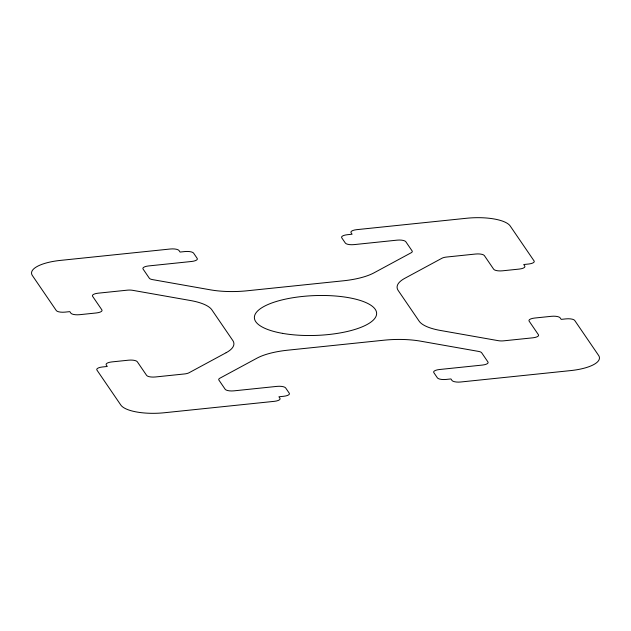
<?xml version="1.0" encoding="UTF-8"?>
<svg xmlns="http://www.w3.org/2000/svg" width="631" height="631" viewBox="0 0 631 631"><rect width="100%" height="100%" fill="white"/><g stroke="black" fill="none" stroke-linecap="round" stroke-linejoin="round"><path stroke-width="0.95" d="M226.15 352.705L189.016 372.771A7.343 2.39 -2.1 0 1 184.402 373.962L155.376 376.975A7.343 2.39 -2.1 0 1 146.644 375.429L137.282 361.721A7.343 2.39 -2.1 0 0 128.558 360.183L111.829 361.918A7.343 2.39 -2.1 0 0 106.229 364.947L107.27 366.469L102.49 366.966A7.343 2.39 -2.1 0 0 96.882 369.995L120.813 405.031A36.701 11.95 -2.1 0 0 164.446 412.737L274.343 401.332A7.343 2.39 -2.1 0 0 279.951 398.303L278.91 396.781L283.69 396.284A7.343 2.39 -2.1 0 0 289.298 393.263L285.654 387.931A7.343 2.39 -2.1 0 0 276.93 386.385L233.927 390.849A7.343 2.39 -2.1 0 1 225.196 389.303L218.878 380.051A7.343 2.39 -2.1 0 1 219.872 378.214L257.006 358.156A48.926 15.933 -2.1 0 1 287.744 350.189L383.829 340.219A48.926 15.933 -2.1 0 1 420.664 341.174L478.472 351.388A7.343 2.39 -2.1 0 1 481.674 352.784L487.992 362.044A7.343 2.39 -2.1 0 1 482.384 365.065L439.381 369.529A7.343 2.39 -2.1 0 0 433.781 372.558L437.417 377.89A7.343 2.39 -2.1 0 0 446.149 379.436L450.928 378.939L452.08 380.603A7.343 2.39 -2.1 0 0 460.693 382L570.59 370.602A36.701 11.95 -2.1 0 0 598.622 355.458L574.691 320.422A7.343 2.39 -2.1 0 0 565.968 318.876L561.188 319.373L560.147 317.85A7.343 2.39 -2.1 0 0 551.423 316.305L534.694 318.04A7.343 2.39 -2.1 0 0 529.086 321.069L538.456 334.785A7.343 2.39 -2.1 0 1 532.848 337.814L503.814 340.819A7.343 2.39 -2.1 0 1 498.293 340.677L440.485 330.47A48.926 15.933 -2.1 0 1 419.134 321.147L398.216 290.512A48.926 15.933 -2.1 0 1 404.85 278.295L441.984 258.229A7.343 2.39 -2.1 0 1 446.598 257.038L475.624 254.025A7.343 2.39 -2.1 0 1 484.356 255.571L493.718 269.279A7.343 2.39 -2.1 0 0 502.442 270.817L519.171 269.082A7.343 2.39 -2.1 0 0 524.771 266.053L523.73 264.531L528.959 263.987A7.343 2.39 -2.1 0 0 534.118 261.005L510.187 225.969A36.701 11.95 -2.1 0 0 466.554 218.263L356.657 229.668A7.343 2.39 -2.1 0 0 351.049 232.697L352.09 234.219L347.31 234.716A7.343 2.39 -2.1 0 0 341.702 237.737L345.346 243.069A7.343 2.39 -2.1 0 0 354.07 244.615L397.073 240.151A7.343 2.39 -2.1 0 1 405.804 241.697L412.122 250.949A7.343 2.39 -2.1 0 1 411.128 252.786L373.994 272.844A48.926 15.933 -2.1 0 1 343.256 280.811L247.171 290.781A48.926 15.933 -2.1 0 1 210.336 289.826L152.528 279.612A7.343 2.39 -2.1 0 1 149.326 278.216L143.008 268.956A7.343 2.39 -2.1 0 1 148.616 265.935L191.619 261.471A7.343 2.39 -2.1 0 0 197.219 258.442L193.583 253.11A7.343 2.39 -2.1 0 0 184.851 251.564L180.072 252.061L179.038 250.539A7.343 2.39 -2.1 0 0 170.307 249L60.41 260.398A36.701 11.95 -2.1 0 0 32.378 275.542L56.309 310.578A7.343 2.39 -2.1 0 0 65.032 312.124L69.812 311.627L70.964 313.291A7.343 2.39 -2.1 0 0 79.577 314.695L96.306 312.96A7.343 2.39 -2.1 0 0 101.914 309.931L92.544 296.215A7.343 2.39 -2.1 0 1 98.152 293.186L127.186 290.181A7.343 2.39 -2.1 0 1 132.707 290.323L190.515 300.53A48.926 15.933 -2.1 0 1 211.866 309.853L232.784 340.488A48.926 15.933 -2.1 0 1 226.15 352.705M282.459 333.349A61.16 19.916 -2.1 0 0 376.557 314.443A61.16 19.916 -2.1 0 0 287.484 298.708A61.16 19.916 -2.1 0 0 282.459 333.349"/></g></svg>
